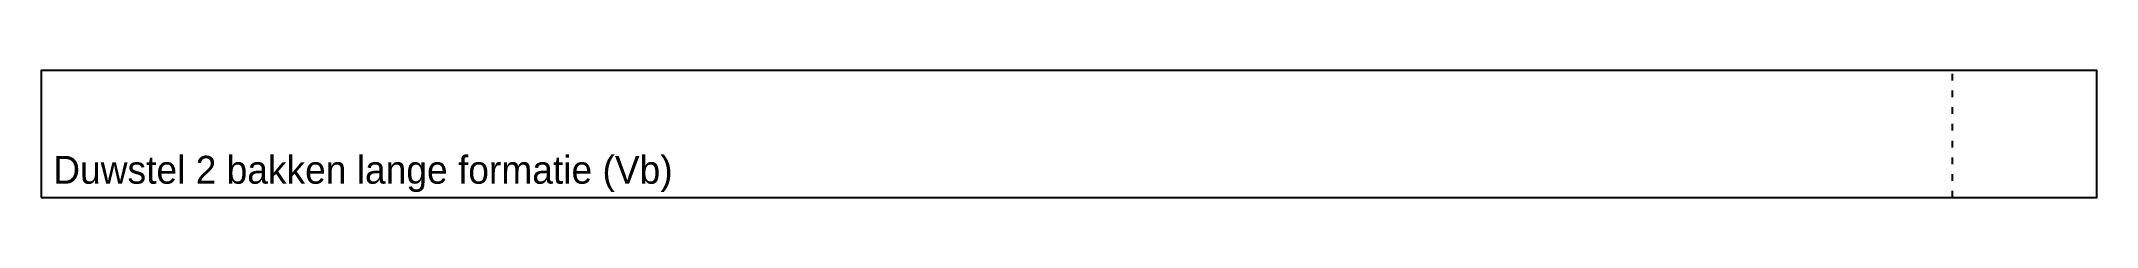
# Model space of a CAD drawing. Extents: x 0 to 185, y 0 to 11.
import ezdxf

# ---------------------------------------------------------------- set-up
doc = ezdxf.new("R2010")
doc.units = 0
doc.linetypes.add('ACAD_ISO03W100', pattern=[30, 12, -18])

msp = doc.modelspace()

# ---------------------------------------------------------------- linework, layer by layer
at = {"linetype": 'ACAD_ISO03W100', "ltscale": 0.05}
msp.add_line((172, 0), (172, 11.4), dxfattribs=at)
msp.add_lwpolyline([(0, 0), (185, 0), (185, 11.4), (0, 11.4)], close=True)

# ---------------------------------------------------------------- texts
msp.add_text('Duwstel 2 bakken lange formatie (Vb)', height=2.5).set_placement((1.09, 1.24))

doc.saveas('drawing.dxf')
